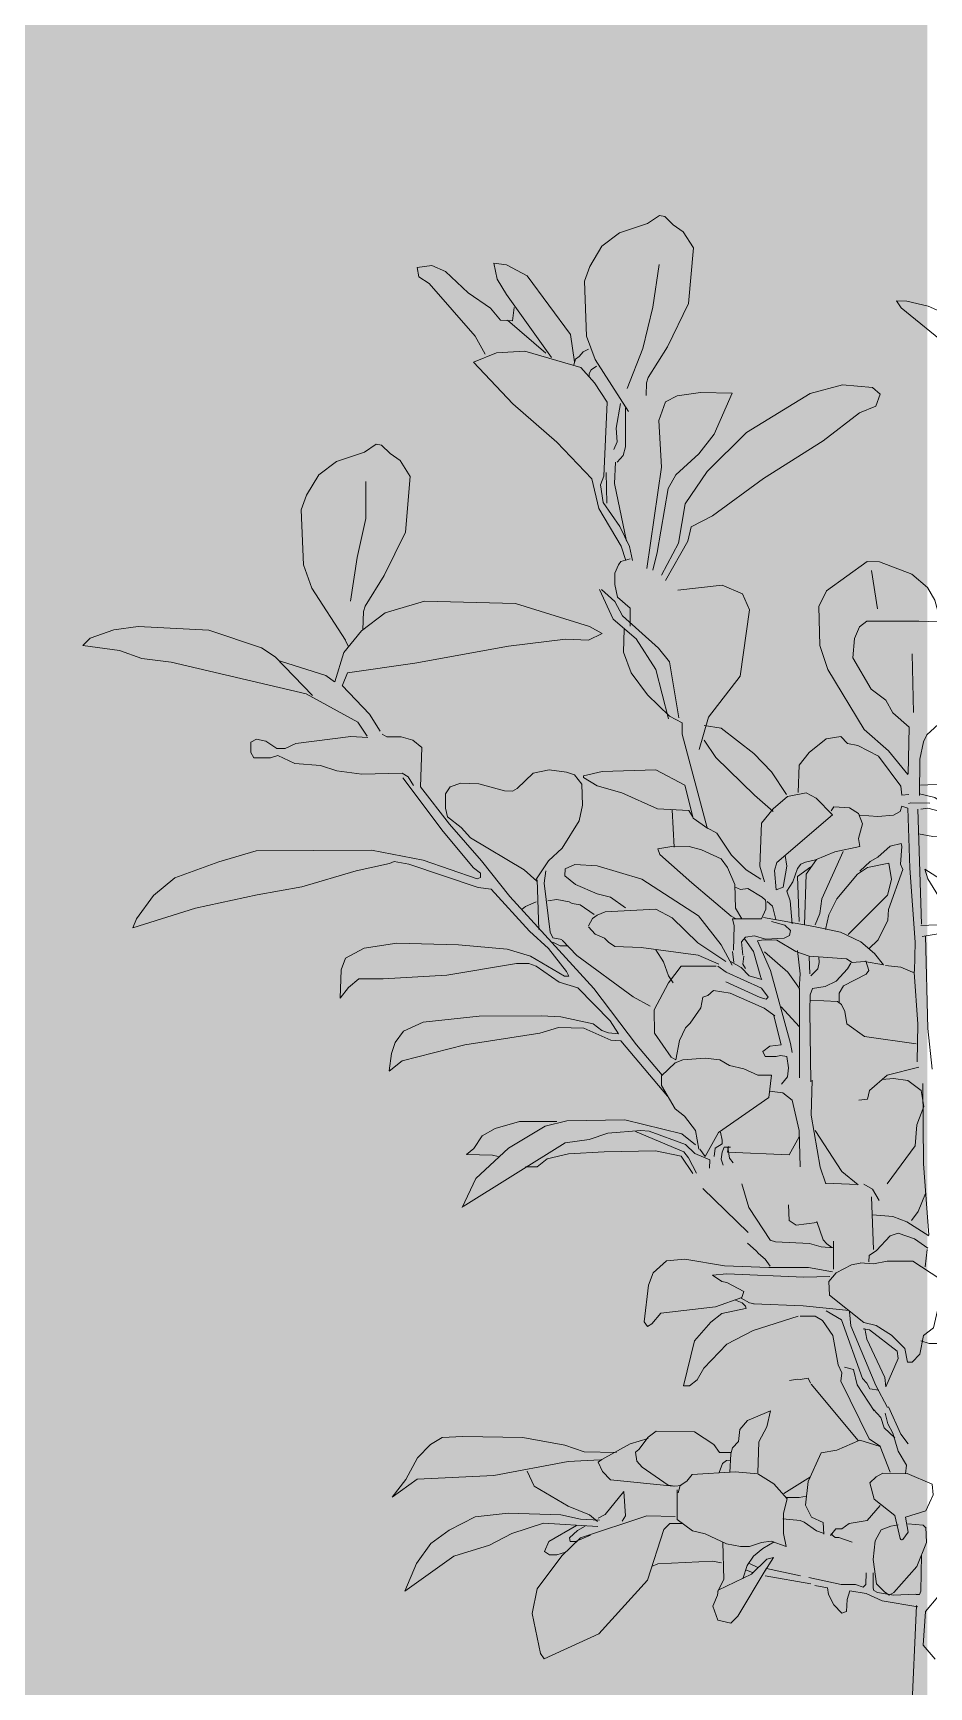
# Model space of a CAD drawing. Header units: millimetres. Extents: x -63086 to 144078, y -129912 to 13382.
# Drawn here: x 21244.3 to 21473.6, y -35414.9 to -34991.6 of the extents above; entities that cross this region are included whole.
import ezdxf

# ---------------------------------------------------------------- set-up
doc = ezdxf.new("R2010")
doc.units = ezdxf.units.MM
doc.layers.get('0').update_dxf_attribs({"lineweight": 0})
doc.layers.add('展開', color=7, linetype='Continuous', lineweight=9)
doc.layers.add('観葉植物', color=92, linetype='Continuous', lineweight=9)

# ---------------------------------------------------------------- blocks, each defined once
blk = doc.blocks.new('ガジュマル2（CAD素材.com）')
at = {"color": 0, "linetype": 'ByBlock', "lineweight": -2}
for points in [[(-94.17, 921.02), (-102.74, 934.35), (-104.92, 940.34), (-105.46, 954.36), (-104.1, 958.17), (-100.97, 963.34), (-96.48, 966.74), (-89.27, 969.19), (-86.27, 971.23), (-84.91, 970.96), (-82.73, 968.78), (-80.15, 967.01), (-77.56, 962.93), (-78.79, 948.64), (-84.23, 937.62), (-89.13, 929.73), (-89.54, 928.37), (-89.67, 925.1)], [(-123.42, 947.69), (-123.85, 944.2), (-126.9, 944.42), (-129.52, 947.47), (-135.18, 951.39), (-141.05, 956.83), (-144.54, 958.36), (-148.24, 957.92), (-147.8, 955.53), (-145.19, 953.78), (-133.43, 940.29), (-130.82, 935.71)], [(-113.84, 934.84), (-125.38, 950.95), (-127.77, 954.87), (-128.64, 959.01), (-125.38, 958.57), (-120.15, 955.74), (-109.05, 940.72), (-107.96, 933.75)], [(-94.48, 926.94), (-90.54, 937.15), (-87.95, 947.76), (-86.32, 958.65)], [(-4.53, 941.24), (-8.61, 944.04), (-17.46, 947.95), (-22.9, 949.23), (-25.54, 949.32), (-24.35, 947.53), (-12.02, 937.49), (-7.34, 935.28), (-6.32, 933.92), (-5.81, 932.73), (-5.38, 930.69), (-4.45, 928.9)], [(-125.16, 944.42), (-115.36, 935.93)], [(-94.84, 882.9), (-96.04, 886.61), (-101.77, 896.2), (-103.55, 903.81), (-112.48, 913.17), (-123.8, 922.96), (-133.82, 933.63), (-127.94, 936.03), (-120.75, 936.46), (-106.38, 932.33), (-102.9, 928.41), (-99.63, 923.4), (-100.5, 904.46), (-101.31, 902.29), (-100.63, 897.74), (-96.41, 891.61), (-93.91, 886.48), (-93.14, 882.9)], [(-108.19, 932.94), (-107.78, 934.43), (-106.83, 935.11), (-105.74, 936.34), (-104.38, 937.02)], [(-104.25, 929.81), (-104.25, 930.76), (-103.7, 931.71), (-102.34, 932.66)], [(-85.75, 879.11), (-81.4, 887.38), (-79.66, 897.39), (-74.02, 905.71), (-63.98, 915.68), (-47.65, 925.61), (-39.38, 927.87), (-31.76, 927.22), (-29.8, 925.48), (-30.89, 922.43), (-35.03, 920.69), (-44.39, 913.51), (-59.63, 903.93), (-72.69, 894.35), (-78.13, 891.52), (-79, 887.81), (-84.67, 877.8)], [(-97.95, 911.33), (-97.08, 913.29), (-97.29, 916.77), (-96.2, 923.09)], [(-89.46, 880.85), (-85.75, 906.76), (-86.41, 918.73), (-84.67, 923.52), (-81.76, 925.02), (-75.74, 925.92), (-67.68, 925.7), (-72.26, 915.25), (-76.17, 910.24), (-82.05, 904.8), (-84.01, 901.31), (-86.84, 884.98), (-87.93, 880.41)], [(-97.08, 908.06), (-95.55, 909.8), (-94.9, 911.98), (-94.9, 922)], [(-166.62, 862.5), (-175.2, 875.83), (-177.37, 881.82), (-177.92, 895.83), (-176.56, 899.64), (-173.43, 904.81), (-168.94, 908.22), (-161.72, 910.67), (-158.73, 912.71), (-157.37, 912.43), (-155.19, 910.26), (-152.61, 908.49), (-150.02, 904.41), (-151.25, 890.12), (-156.69, 879.1), (-161.59, 871.2), (-162, 869.84), (-162.18, 865.13)], [(-94.66, 887.85), (-97.73, 902.62), (-97.51, 908.06)], [(-165.31, 872.5), (-163.64, 883.65), (-161.41, 893.68), (-161.41, 903.16)], [(-99.69, 897.61), (-99.91, 905.45)], [(-93.72, 883.33), (-96.11, 882.68), (-96.77, 881.81), (-97.64, 879.63), (-97.64, 876.8), (-96.98, 873.54), (-93.72, 870.71), (-93.72, 866.13)], [(-22.71, 828.1), (-27.61, 834.22), (-33.87, 839.66), (-43.12, 855.04), (-45.16, 861.16), (-45.43, 871.1), (-43.53, 875.18), (-33.05, 882.66), (-29.92, 882.53), (-21.62, 879.4), (-17.67, 875.99), (-15.77, 872.73), (-14.54, 868.37)], [(-30.46, 870.57), (-31.96, 880.37)], [(-76.08, 834.56), (-73.69, 842.84), (-65.57, 853.3), (-63.21, 870.24), (-64.98, 874.41), (-70.2, 876.58), (-81.53, 875.28)], [(-169.36, 851.83), (-167.03, 859.38), (-162.54, 864.9), (-156.44, 869.48), (-146.42, 872.52), (-123.13, 871.87), (-104.19, 865.99), (-100.92, 864.25), (-104.41, 862.51), (-110.28, 862.73), (-124.87, 860.98), (-148.82, 856.63), (-166.1, 854.19), (-167.36, 850.97)], [(-101.56, 875.5), (-98.07, 867.88), (-92.19, 862.87), (-87.19, 855.03), (-83.92, 842.4)], [(-101.12, 875.5), (-97.64, 872.45), (-95.68, 868.75), (-86.53, 860.47), (-83.7, 856.99), (-81.31, 842.62)], [(-161.03, 837.99), (-163.48, 841.53), (-176.67, 848.74), (-211.24, 856.9), (-218.72, 857.85), (-224.44, 859.9), (-233.83, 861.12), (-231.92, 863.03), (-225.93, 865.2), (-219.67, 866.02), (-201.58, 865.07), (-188.1, 860.58), (-184.57, 858.26), (-175.04, 848.33)], [(-74.04, 814.49), (-80.42, 838.5), (-80.42, 841.33), (-83.69, 843.07), (-89.35, 848.52), (-93.47, 854.12), (-95.49, 859.43), (-95.26, 865.37)], [(-22.57, 828.23), (-22.3, 840.21), (-26.52, 843.88), (-28.29, 847.15), (-32.1, 850), (-36.72, 858.03), (-36.31, 862.93), (-35.09, 865.92), (-33.19, 867.42), (-19.85, 867.42), (-9.92, 867.01), (-6.65, 864.02), (-4.88, 858.85), (-5.02, 853), (-7.06, 848.1), (-17.81, 838.3), (-18.63, 836.53), (-19.58, 832.04), (-19.71, 822.79)], [(-166.66, 862.5), (-165.81, 860.92)], [(-169.46, 851.87), (-171.64, 853.5), (-183.21, 857.17), (-183.34, 857.17)], [(-21.21, 844.03), (-21.61, 859)], [(-157.76, 839.21), (-160.48, 843.57), (-167.42, 850.92)], [(-157.24, 838.43), (-156.02, 837.74), (-152.34, 837.74), (-149.35, 836.93), (-147.03, 835.02), (-147.44, 824.95), (-139.96, 815.43), (-131.79, 806.04), (-124.58, 796.92), (-103.08, 773.38), (-92.1, 758.99), (-85.57, 751.21)], [(-74.78, 840.66), (-70.42, 840.01), (-62.08, 833.49), (-57.59, 828.8), (-53.74, 823.06)], [(-149.21, 825.36), (-150.57, 827.54), (-152.07, 828.49), (-162.41, 828.22), (-168.81, 829.04), (-173.02, 830.4), (-179.56, 830.94), (-183.91, 832.98), (-185.82, 832.44), (-190.03, 832.44), (-190.85, 833.8), (-190.85, 836.38), (-189.35, 837.2), (-187.04, 836.66), (-184.18, 834.75), (-182.01, 834.75), (-179.28, 836.11), (-165.27, 837.88), (-160.91, 837.61)], [(-74.78, 836.96), (-71.84, 832.46), (-61.93, 822.81), (-57.14, 818.67)], [(-50.75, 823.55), (-50.48, 830.49), (-47.93, 833.79), (-43.54, 837.3), (-39.86, 837.84), (-38.09, 836.07), (-35.51, 835.53), (-30.2, 832.81), (-24.49, 825.19), (-24.21, 822.87), (-22.45, 823.01)], [(-151.93, 827.27), (-141.59, 813.52), (-133.84, 804.27), (-132.07, 802.91), (-132.07, 801.82), (-132.88, 801.41), (-146.76, 806.18), (-159.96, 808.76), (-189.49, 808.62), (-199.02, 805.77), (-210.31, 801.69), (-215.75, 797.19), (-220.11, 791.21), (-221.06, 788.89), (-205, 793.93), (-189.22, 797.33), (-177.79, 799.37), (-163.91, 803.45), (-155.34, 805.36), (-154.11, 805.9), (-150.44, 805.22), (-132.61, 799.24), (-129.34, 798.83), (-119.55, 788.08), (-114.65, 783.59), (-110.02, 777.74), (-109.48, 776.51), (-110.57, 776.51), (-119.28, 781.68), (-125.26, 783.45), (-137.65, 784.54), (-153.43, 784.95), (-161.87, 783.72), (-166.63, 781.14), (-167.72, 778.14), (-167.99, 770.93), (-165.81, 773.65), (-163.23, 775.83), (-156.97, 775.83), (-140.64, 776.78), (-122.81, 779.78), (-119.68, 779.78), (-117.78, 779.1), (-111.93, 775.01), (-107.16, 773.52), (-98.86, 765.08)], [(-117.64, 800.87), (-120.91, 803.73), (-134.65, 811.89), (-136.97, 814.61), (-140.5, 817.33), (-141.05, 819.51), (-141.05, 823.18), (-139.82, 824.95), (-137.1, 825.91), (-132.47, 825.77), (-125.94, 824), (-123.9, 823.87), (-122.68, 824.55), (-118.59, 828.49), (-114.51, 829.31), (-110.02, 828.76), (-107.98, 828.08), (-106.08, 825.63), (-105.94, 820.33), (-106.76, 816.25), (-111.11, 809.31), (-114.65, 806.04), (-117.91, 801.14)], [(-73.91, 814.32), (-77.61, 816.93), (-79.78, 825.42), (-87.19, 829.34), (-100.9, 828.9), (-105.69, 827.82), (-105.69, 827.38), (-102.21, 825.2), (-95.9, 823.46), (-86.75, 819.32), (-78.7, 818.89), (-77.82, 817.36)], [(-19.44, 825.37), (-11.82, 825.78), (-9.51, 823.88)], [(-59.35, 800.7), (-60.58, 804.64), (-60.17, 815.67), (-57.18, 819.34), (-53.5, 822.47), (-48.74, 823.42), (-46.16, 822.06), (-41.94, 817.84), (-56.22, 805.6), (-56.77, 803.56), (-56.36, 798.66), (-54.59, 799.34), (-53.64, 804.64), (-54.05, 807.37)], [(-19.71, 823.2), (-15.77, 822.24), (-14.13, 821.16), (-12.5, 818.98), (-11.69, 816.67)], [(-83.01, 819.08), (-82.46, 809.55)], [(-52.28, 789.95), (-52.82, 795.8), (-53.64, 798.25), (-52.14, 800.7), (-50.92, 804.1), (-50.1, 805.19), (-48.88, 805.73), (-46.29, 806.28), (-41.39, 808.32), (-35, 809.68), (-35.27, 811.72), (-34.32, 815.53), (-35.27, 818.12), (-37.58, 819.61), (-41.66, 819.88), (-42.34, 818.8)], [(-34.95, 817.75), (-30.33, 817.35), (-26.38, 817.75), (-24.61, 818.71), (-24.2, 820.07), (-22.71, 819.52), (-22.19, 804.14), (-20.8, 785.23), (-20.94, 777.75)], [(-17.02, 820.82), (-21.95, 820.9), (-22.55, 820.73)], [(-20.12, 819.25), (-19.17, 789.86)], [(-19.31, 819.25), (-17.54, 819.52), (-14, 818.57), (-9.24, 813.26), (-10.6, 812.45), (-16.31, 812.31), (-19.99, 812.99)], [(-74.03, 814.45), (-71.58, 813.09), (-67.77, 807.51), (-64.09, 803.7), (-60.28, 801.39)], [(-65.18, 791.18), (-66.82, 793.91), (-66.95, 800.03), (-68.86, 804.38), (-70.49, 806.56), (-75.52, 808.87), (-78.65, 809.69), (-82.6, 809.83), (-86.64, 809.12), (-86.14, 807.65), (-77.97, 800.44), (-67.9, 791.86), (-66.82, 791.32)], [(-46.43, 789.68), (-45.2, 792.53), (-44.66, 796.34), (-39.22, 808.45)], [(-32.68, 783.55), (-30.23, 785.87), (-27.78, 790.9), (-27.65, 793.62), (-23.97, 803.83), (-24.52, 805.19), (-24.25, 809.68), (-24.38, 810.49), (-27.24, 809.81), (-30.37, 806.96), (-32.28, 805.87), (-35, 803.42)], [(-94.98, 794.05), (-98.79, 796.77), (-102.19, 797.58), (-107.77, 800.03), (-110.5, 802.23), (-110.36, 803.98), (-107.91, 805.07), (-102.19, 804.8), (-90.76, 801.39), (-76.27, 791.97), (-70.49, 784.52), (-67.63, 779.35)], [(-47.52, 804.51), (-50.92, 802.06), (-50.51, 790.49)], [(-49.15, 789.68), (-48.74, 802.6), (-46.02, 806.41)], [(-43.71, 788.45), (-42.89, 792.26), (-40.85, 796.34), (-35.54, 802.6), (-32.96, 804.37), (-27.51, 805.46), (-26.83, 801.24), (-27.92, 797.3), (-37.99, 787.23)], [(-117.51, 801.14), (-117.1, 788.49)], [(-115.33, 803.45), (-115.74, 800.32), (-114.24, 787.81), (-113.56, 786.31), (-111.25, 785.9)], [(-9.37, 798.2), (-18.36, 803.92), (-17.54, 801.47), (-12.78, 793.71), (-3.39, 783.51)], [(-114.82, 795.84), (-112.51, 796.11), (-109.38, 795.57), (-108.56, 795.16), (-106.52, 794.75), (-102.98, 792.3)], [(-67.04, 799.36), (-65.54, 798.68), (-63.64, 798.95), (-59.96, 796.77), (-59.15, 795.96), (-59.01, 795.28), (-59.01, 793.64), (-60.1, 791.19), (-67.58, 791.19), (-67.17, 789.43), (-67.31, 783.17)], [(-121.35, 793.67), (-120.53, 794.35), (-117.81, 795.57)], [(-104.37, 789.42), (-103.42, 791.32), (-102.19, 792.14), (-100.15, 792.96), (-87.22, 793.64), (-83, 791.46), (-76.47, 785.07), (-69.26, 780.3)], [(-59.63, 791.58), (-46.7, 789.27), (-39.9, 787.77), (-34.72, 785.32), (-31.19, 782.33), (-28.87, 779.47), (-33.77, 780.29), (-36.9, 780.01), (-38.4, 780.97), (-47.92, 781.65), (-51.33, 782.87), (-56.22, 785.73), (-59.63, 785.87), (-61.12, 785.59), (-57.86, 777.97), (-52.69, 759.33), (-52.28, 757.02)], [(-58.67, 795.66), (-57.31, 794.44), (-56.5, 791.04)], [(-71.03, 779.62), (-76.34, 781.94), (-90.9, 783.84), (-97.7, 784.11), (-99.33, 785.2), (-100.29, 786.29), (-102.74, 787.24), (-104.37, 789.15)], [(-64.93, 781.92), (-65.21, 785.32), (-64.25, 786.55), (-61.94, 786.82), (-59.08, 786), (-54.32, 786.27), (-52.96, 786.95), (-52.69, 788.18), (-54.18, 789.54), (-57.59, 790.49)], [(-19.31, 789.49), (-8.97, 789.9)], [(-19.04, 786.64), (-8.69, 788.4)], [(-109.59, 784.25), (-111.66, 784.25), (-113.58, 785.2)], [(-88.66, 768.89), (-93.01, 771.2), (-107.44, 781.82), (-111.11, 785.76)], [(-87.22, 783.3), (-85.18, 780.17), (-83.96, 776.63), (-82.73, 774.86)], [(-64.39, 786), (-62.21, 782.87), (-60.31, 776.2), (-60.03, 775.66), (-63.3, 776.61), (-65.34, 778.79), (-68.06, 780.29)], [(-50.92, 783.14), (-50.24, 777.16), (-50.51, 773.21)], [(-18.19, 786.81), (-17.55, 763.15), (-16.45, 752.75)], [(-71.71, 779.08), (-80.69, 779.08), (-83.96, 774.86), (-87.63, 767.92), (-87.5, 761.93), (-83.28, 755.81), (-82.05, 755.13), (-81.1, 760.03), (-79.6, 763.29), (-78.38, 764.52), (-75.66, 768.46), (-75.11, 771.19), (-73.89, 771.59), (-72.39, 772.82), (-68.17, 772.14), (-59.46, 768.33), (-56.74, 766.42)], [(-69.29, 775.12), (-60.44, 771.03), (-58.95, 770.62), (-58.4, 771.17), (-60.17, 773.48), (-69.15, 777.56), (-71.33, 779.06)], [(-67.52, 782.87), (-67.25, 780.01)], [(-64.66, 781.65), (-64.93, 779.61), (-64.25, 778.52)], [(-59.35, 782.74), (-53.37, 777.56), (-50.37, 773.35), (-50.37, 750.49)], [(-47.92, 781.51), (-47.79, 777.16)], [(-47.52, 749.53), (-47.79, 767.63), (-47.65, 771.71), (-47.11, 773.35), (-43.84, 773.89), (-40.98, 775.25), (-38.13, 778.38), (-37.31, 779.88)], [(-47.52, 776.61), (-45.75, 778.38), (-45.34, 780.01), (-45.47, 781.51)], [(-40.25, 769.84), (-40.25, 772.15), (-39.16, 774.05), (-33.31, 777.05), (-32.63, 778), (-33.45, 780.45)], [(-28.41, 779.22), (-24.46, 778.82), (-21.47, 777.59), (-21.06, 777.59), (-20.11, 764.26), (-20.25, 754.6)], [(-47.65, 770.35), (-40.71, 770.08), (-39.62, 769.26), (-38.81, 767.5), (-38.26, 764.37), (-33.77, 761.1), (-20.57, 759.19)], [(-155.39, 752.32), (-154.8, 756.74), (-153.86, 759.55), (-151.74, 762.44), (-146.72, 764.73), (-132.43, 766.26), (-116.53, 766.35), (-111.51, 766.09), (-103.26, 764.31), (-100.96, 762.61), (-99.26, 762.01), (-96.77, 761.77), (-98.89, 765.09)], [(-57.04, 766.68), (-55.14, 758.92), (-57.99, 758.65), (-59.76, 757.29), (-59.22, 755.93), (-56.36, 755.93), (-55.27, 756.2), (-53.64, 755.93), (-53.23, 753.07), (-53.5, 750.76), (-55, 748.85)], [(-50.51, 763.69), (-55.14, 768.72)], [(-155.39, 752.23), (-152.08, 754.87), (-136.09, 758.95), (-116.87, 761.93), (-112.11, 763.37), (-105.64, 763.2), (-98.67, 760.14), (-96.12, 759.97), (-84.21, 745.85)], [(-76.2, 732.26), (-77.02, 737.02), (-79.88, 740.7), (-82.19, 742.6), (-85.73, 748.59), (-85.73, 751.04), (-82.19, 754.31), (-80.29, 755.12), (-74.57, 755.53), (-70.76, 755.12), (-68.31, 753.63), (-64.64, 752.81), (-61.1, 751.18), (-57.56, 751.18), (-58.24, 745.46), (-71.17, 736.48), (-74.57, 730.36), (-75.93, 732.26)], [(-47.19, 749.95), (-47.46, 740.97), (-45.15, 727.64), (-43.65, 723.42)], [(-35.21, 744.8), (-33.04, 745.07), (-32.49, 747.25), (-28, 751.19), (-19.84, 753.23)], [(-29.23, 750.09), (-26.37, 750.36), (-22.7, 749.82), (-19.3, 747.23), (-18.62, 743.15), (-20.38, 738.52), (-20.79, 733.08), (-28.01, 723.42)], [(-58.1, 747.1), (-54.7, 746.69), (-52.25, 744.78), (-50.48, 737.03), (-50.21, 727.77)], [(-18.81, 749.08), (-18.68, 728.53), (-17.32, 710.3)], [(-136.76, 717.29), (-133.22, 724.78), (-124.92, 732.53), (-115.53, 738.11), (-109.95, 739.47), (-95.12, 739.75), (-80.56, 736.21), (-77.02, 733.35)], [(-73.35, 729.54), (-77.16, 731.17), (-79.61, 733.49), (-88.86, 736.89), (-91.04, 737.02), (-99.47, 736.34), (-104.24, 734.71), (-110.36, 733.89), (-136.49, 717.57)], [(-127.51, 730.36), (-129, 730.76), (-135.67, 730.9), (-133.76, 732.4), (-131.59, 735.66), (-128.32, 737.57), (-122.06, 739.34), (-112.54, 739.34)], [(-92.4, 736.75), (-80.02, 731.58), (-78.79, 730.08), (-76.75, 726.14)], [(-72.26, 730.36), (-71.98, 732.54), (-70.22, 733.62), (-70.22, 734.58), (-70.62, 736.62)], [(-46.38, 737.03), (-39.57, 726.55), (-35.35, 723.15)], [(-69.94, 728.18), (-70.49, 729.68), (-70.22, 731.45), (-69.67, 732.81), (-68.04, 732.81)], [(-50.48, 735.39), (-53.07, 730.77), (-68.85, 731.45), (-68.58, 732.94)], [(-68.72, 732.67), (-68.31, 729.95), (-67.36, 728.73)], [(-77.7, 726), (-80.7, 730.49), (-87.23, 731.85), (-100.43, 731.58), (-109.54, 731.04), (-114.99, 729.81), (-117.57, 727.77), (-120.57, 727.77)], [(-73.35, 729.54), (-73.48, 727.37)], [(-75.11, 722.19), (-63.55, 710.9)], [(-65.18, 723.42), (-63.41, 717.3), (-57.83, 708.86)], [(-43.73, 723.57), (-35.56, 723.23)], [(-33.98, 723.3), (-31.69, 722.03), (-29.98, 719.14)], [(-32.01, 720.03), (-31.5, 706.59)], [(-21.74, 714.03), (-20.03, 716.33), (-18.16, 720.92)], [(-45.97, 713.49), (-51.27, 712.81), (-53.04, 714.03), (-53.18, 717.98)], [(-17.29, 710.08), (-22.91, 713.65), (-26.56, 715.01), (-31.75, 715.44)], [(-45.94, 713.73), (-44.32, 709.05), (-43.39, 708.03), (-42.11, 707.09)], [(-63.71, 708.24), (-61.48, 706.27), (-60.89, 705.53), (-59.19, 704.09), (-57.92, 702.29)], [(-57.92, 708.93), (-56.53, 708.56), (-47.87, 708.13), (-44.84, 707.23), (-41.7, 707.02)], [(-41.7, 708.72), (-41.7, 701.58)], [(-32.69, 703.45), (-32.6, 705.06), (-30.73, 706.34), (-27.16, 710.08), (-25.12, 710.76), (-20.95, 709.31), (-17.55, 706.93)], [(-41.96, 700.86), (-48.08, 701.95), (-58.29, 701.95), (-69.58, 702.36), (-79.79, 704.13), (-84.41, 703.72), (-87.82, 700.59), (-89.04, 697.46), (-90.13, 688.07), (-89.31, 686.85), (-88.22, 687.53), (-85.91, 690.25), (-71.89, 691.88), (-65.17, 694.33), (-64.68, 695.83), (-69.04, 698.14), (-70.26, 698.41), (-72.71, 700.04), (-69.04, 700.32), (-49.31, 699.5), (-42.64, 699.64)], [(-34.88, 703.04), (-37.06, 702.63), (-41.01, 700.59), (-42.91, 698.41), (-42.77, 694.87), (-33.93, 687.93), (-30.8, 687.12), (-26.85, 684.67), (-23.45, 681.27), (-22.77, 677.73), (-21.55, 677.73), (-19.64, 679.77), (-18.69, 684.53), (-16.1, 686.57), (-14.06, 695.42), (-14.47, 699.09), (-21.41, 703.58), (-27.94, 703.58), (-31.48, 702.9), (-34.88, 703.17)], [(-17.73, 706.62), (-18.27, 702.13)], [(-64.21, 691.48), (-70.3, 690.17), (-73.13, 688), (-77.27, 683.21), (-80.1, 671.67), (-78.58, 671.67), (-76.62, 673.19), (-74.88, 676.24), (-69, 682.34), (-62.25, 685.82), (-50.71, 689.52)], [(-64.08, 691.48), (-64.19, 692.07), (-65.09, 692.97), (-66.79, 693.61)], [(-62.01, 692.71), (-63.18, 692.97), (-65.36, 694.09)], [(-62.19, 692.69), (-49.43, 692.18), (-37.69, 690.99)], [(-43.62, 690.89), (-39.63, 688.59), (-34.27, 673.54), (-33.16, 672.35), (-32.4, 670.9), (-30.1, 670.56)], [(-27.91, 666.16), (-30.89, 671.77), (-37.27, 687.08), (-37.61, 690.65)], [(-29.7, 656.2), (-32.59, 658.16), (-39.82, 672.87), (-39.56, 675), (-40.5, 677.04), (-41.86, 684.53), (-44.5, 688.44), (-46.37, 689.54), (-50.2, 689.54)], [(-34.12, 686.31), (-32.51, 686.06), (-25.45, 680.53), (-25.19, 678.66), (-28.34, 671.43), (-28.59, 673.81), (-33.19, 683.59), (-33.7, 686.4)], [(-19.36, 683.21), (-17.18, 682.55), (-14.13, 682.55), (-8.25, 685.38), (-6.29, 687.56), (-3.68, 687.56), (-0.42, 684.08), (3.29, 678.63)], [(-53, 673.04), (-50.96, 673.38), (-50.2, 673.3), (-48.15, 673.64), (-47.56, 672.36)], [(-31.32, 665.3), (-35.65, 671.94), (-36.59, 675.85), (-38.88, 676.45)], [(-47.44, 672.1), (-35.37, 657.67)], [(-61.08, 649.44), (-60.82, 657.36), (-58.74, 661.24), (-57.79, 665.33), (-63.74, 662.83), (-65.65, 660.54), (-66.03, 657.46), (-67.57, 655.81), (-67.94, 654.33), (-68.26, 649.54)], [(-26.02, 658.42), (-28.73, 660.91), (-29.63, 663.57), (-31.49, 665.64)], [(-23.25, 649.2), (-22.99, 651.41), (-25.12, 654.99), (-26.48, 659.58), (-27.84, 661.96), (-28.52, 664.68)], [(-27.61, 666.34), (-24.47, 659.32), (-22.56, 656.82)], [(-101.46, 652.72), (-109.63, 652.31), (-128.68, 648.77), (-148.27, 647.82), (-154.67, 643.19), (-151.13, 647.68), (-148.14, 653.26), (-144.87, 656.66), (-141.88, 658.43), (-136.57, 658.7), (-121.2, 658.43), (-110.45, 656.53), (-105.55, 654.76), (-97.25, 654.62)], [(-82.64, 646.02), (-98.79, 647.67), (-100.81, 649.74), (-101.93, 652.13), (-101.03, 652.88), (-93.74, 656.81), (-89.12, 658.25)], [(-67.94, 654.65), (-70.92, 654.61), (-72.36, 656.65), (-77.29, 659.88), (-87.08, 660.13), (-89.12, 658.52), (-91.5, 655.37), (-92.35, 654.69), (-92.01, 652.4), (-90.65, 650.86), (-84.01, 646.27), (-82.31, 646.02), (-80.7, 646.19)], [(-44.22, 633.7), (-44.35, 636.7), (-47.35, 638.06), (-48.84, 641.19), (-48.16, 647.17), (-44.9, 654.52), (-40.82, 655.2), (-34.97, 657.79), (-29.79, 656.16), (-27.21, 649.62)], [(-68.06, 652.63), (-69.13, 652.57), (-70.15, 651.8), (-71, 649.5)], [(-102.15, 636.93), (-104.19, 638.7), (-109.63, 640.88), (-118.34, 646.05), (-120.11, 649.86)], [(-81.73, 645.1), (-81.73, 637.48), (-77.79, 634.62), (-74.52, 633.8), (-69.08, 631.22), (-65.54, 630.54), (-63.23, 630.54), (-60.1, 631.62), (-57.65, 631.9), (-53.84, 630.54), (-54.52, 633.94), (-54.52, 639.11), (-53.57, 642.78), (-56.97, 646.59), (-61.05, 649.18), (-66.9, 649.72), (-77.92, 649.04), (-79.28, 647.27), (-80.92, 646.18), (-81.46, 644.28)], [(-54.43, 644.16), (-47.62, 648.41)], [(-24.62, 632.61), (-25.98, 638.47), (-31.29, 642.68), (-32.38, 646.9), (-30.75, 648.4), (-29.11, 649.35), (-22.85, 649.22), (-16.46, 646.49), (-16.19, 643.77), (-18.09, 639.69), (-23.26, 638.06), (-22.58, 634.25), (-23.94, 632.34)], [(-101.9, 637.84), (-100.13, 638.79), (-95.36, 644.64), (-94.96, 638.38), (-95.77, 637.02)], [(-53.77, 643.13), (-50.45, 643.09), (-48.59, 643.43)], [(-102.01, 635.71), (-115.89, 636.52), (-124.05, 633.94), (-129.77, 630.94), (-138.89, 628.09), (-151.4, 619.11), (-148.41, 626.18), (-144.74, 631.35), (-140.11, 634.75), (-133.44, 638.16), (-125.01, 639.11), (-111.53, 638.7), (-106.5, 637.61), (-101.6, 637.34)], [(-29.79, 641.05), (-33.06, 637.24), (-37.69, 636.42), (-39.59, 635.06), (-41.09, 635.06), (-42.45, 633.43)], [(-80.52, 636.47), (-83.57, 636.47), (-85.09, 634.94), (-89.35, 621.96), (-101.74, 608.22), (-115.79, 601.85), (-116.66, 603.16), (-118.84, 613.39), (-117.54, 619.7), (-111.22, 628.2), (-106.43, 632.77), (-89.45, 638.43), (-82.26, 638.21)], [(-107.47, 635.93), (-114.55, 631.85), (-115.64, 629.27), (-114.41, 628.45), (-112.51, 628.45), (-110.33, 629.13)], [(-105.3, 635.8), (-107.2, 634.71), (-109.24, 632.8), (-109.11, 631.85), (-107.75, 631.85), (-103.94, 633.48)], [(-44.32, 633.96), (-46.07, 634.59), (-49.21, 636.77), (-50.27, 637.25), (-54.63, 637.68)], [(-18.08, 635.54), (-17.94, 631.6), (-20.39, 625.47), (-26.24, 618.81), (-27.47, 618.13), (-28.69, 618.94), (-30.73, 620.98), (-31.55, 627.24), (-31, 632), (-29.51, 634.86), (-27.06, 635.81), (-25.16, 636.09)], [(-22.66, 636.41), (-18.72, 635.99), (-18.14, 635.46)], [(-71.32, 619.11), (-69.79, 622.12), (-70.06, 631.64)], [(-56.93, 631.8), (-59.8, 630.1), (-62.14, 628.08), (-63.84, 625.74), (-64.95, 622.34)], [(-42.35, 633.85), (-41.29, 632.89), (-40.38, 632.84), (-36.93, 631.72)], [(-23.93, 632.33), (-24.17, 632.25), (-24.3, 632.3), (-24.46, 632.4), (-24.62, 632.63)], [(-70.33, 626.41), (-72.64, 626.82), (-86.66, 626.14), (-88.29, 625.46)], [(-58.91, 624.86), (-66.22, 612.78), (-67.97, 610.98), (-71.33, 611.68), (-72.59, 615.34), (-71.42, 618.1), (-71.2, 619.41), (-62.69, 623.5), (-58.78, 627.32), (-57.08, 627.75), (-59.29, 624.26)], [(-19.16, 628.37), (-19.33, 619.18), (-19.67, 618.33), (-20.52, 618.33)], [(-62.25, 623.87), (-64.11, 624.62)], [(-61.03, 625.2), (-63.37, 626.27)], [(-47.51, 621.03), (-59.16, 623.07)], [(-50.15, 623.07), (-58.85, 624.91)], [(-33.32, 623.84), (-33.45, 620.85), (-34.13, 620.17), (-36.04, 620.85), (-39.71, 620.85), (-48.01, 622.62)], [(-20.66, 618.4), (-26.38, 618.13), (-30.46, 618.81), (-31.41, 619.35), (-31.55, 619.89), (-31.55, 623.84)], [(-15.68, 601.75), (-18.74, 605.32), (-18.14, 613.91), (-15, 617.65), (-10.23, 621.22), (-2.41, 625.22)], [(-46.52, 620.57), (-43.25, 620.03), (-42.98, 618.26), (-41.62, 615.68), (-39.58, 613.5), (-38.35, 613.91), (-38.22, 617.04), (-37.54, 619.21), (-33.32, 618.53), (-29.24, 616.63), (-20.12, 615.13)], [(-20.45, 615.5), (-21.75, 586.97)]]:
    blk.add_lwpolyline(points, dxfattribs=at)

msp = doc.modelspace()

# ---------------------------------------------------------------- hatches: boundary and pattern name
at = {"layer": '展開', "ltscale": 10, "true_color": 0xfffefa}
h = msp.add_hatch(color=7, dxfattribs=at)
h.dxf.hatch_style = 1
edge = h.paths.add_edge_path()
edge.add_ellipse((17772.9138, -34246.9422), major_axis=(-96.2362, 0), ratio=0.06246404, start_angle=180, end_angle=182.505942, ccw=False)
edge.add_ellipse((17772.9138, -34246.9422), major_axis=(-96.2362, 0), ratio=0.06246404, start_angle=0, end_angle=180, ccw=False)
edge.add_ellipse((17772.9138, -34246.9422), major_axis=(-96.2362, 0), ratio=0.06246404, start_angle=182.505942, end_angle=357.494058)
edge.add_line((17676.7696, -34246.6794), (17717.505, -34130.3434))
edge.add_line((17717.505, -34130.3434), (17763.6639, -34130.3434))
edge.add_line((17763.6639, -34130.3434), (17763.6639, -33663.5322))
edge.add_line((17763.6639, -33663.5322), (17066.1771, -33663.5322))
edge.add_line((17066.1771, -33663.5322), (17066.1771, -34130.3434))
edge.add_line((17066.1771, -34130.3434), (17115.8356, -34130.3434))
edge.add_line((17115.8356, -34130.3434), (17156.571, -34246.6794))
edge.add_ellipse((17060.4269, -34246.9422), major_axis=(-96.2362, 0), ratio=0.06246404, start_angle=180, end_angle=182.505942, ccw=False)
edge.add_ellipse((17060.4269, -34246.9422), major_axis=(-96.2362, 0), ratio=0.06246404, start_angle=0, end_angle=180, ccw=False)
edge.add_ellipse((17060.4269, -34246.9422), major_axis=(-96.2362, 0), ratio=0.06246404, start_angle=182.505942, end_angle=357.494058)
edge.add_line((16964.2827, -34246.6794), (17005.0181, -34130.3434))
edge.add_line((17005.0181, -34130.3434), (17051.1771, -34130.3434))
edge.add_line((17051.1771, -34130.3434), (17051.1771, -33663.5322))
edge.add_line((17051.1771, -33663.5322), (15733.1855, -33663.5322))
edge.add_line((15733.1855, -33663.5322), (15733.1855, -36013.5322))
edge.add_line((15733.1855, -36013.5322), (15852.2027, -36013.5322))
edge.add_line((15852.2027, -36013.5322), (15852.2027, -34192.5322))
edge.add_line((15852.2027, -34192.5322), (16502.2027, -34192.5322))
edge.add_line((16502.2027, -34192.5322), (16502.2027, -36013.5322))
edge.add_line((16502.2027, -36013.5322), (16635.1855, -36013.5322))
edge.add_line((16635.1855, -36013.5322), (16635.1855, -35183.5322))
edge.add_line((16635.1855, -35183.5322), (16625.1855, -35183.5322))
edge.add_line((16625.1855, -35183.5322), (16625.1855, -35163.5322))
edge.add_line((16625.1855, -35163.5322), (19197.8689, -35163.5322))
edge.add_line((19197.8689, -35163.5322), (19197.8689, -34233.5322))
edge.add_line((19197.8689, -34233.5322), (18297.8689, -34233.5322))
edge.add_line((18297.8689, -34233.5322), (18297.8689, -34213.5322))
edge.add_line((18297.8689, -34213.5322), (18747.8689, -34213.5322))
edge.add_line((18747.8689, -34213.5322), (18747.8689, -33663.5322))
edge.add_line((18747.8689, -33663.5322), (17778.6639, -33663.5322))
edge.add_line((17778.6639, -33663.5322), (17778.6639, -34130.3434))
edge.add_line((17778.6639, -34130.3434), (17828.3225, -34130.3434))
edge.add_line((17828.3225, -34130.3434), (17869.0579, -34246.6794))
h.paths.add_polyline_path([(21473.1855, -33663.5322), (19372.8689, -33663.5322), (19373.4476, -35953.2463), (19523.7642, -35953.2463), (19523.1855, -35563.5322), (21323.1855, -35563.5322), (21323.1855, -35953.2463), (21473.1855, -35953.2463)])
edge = h.paths.add_edge_path(flags=16)
edge.add_arc((20989.1872, -34591.6931), 3, 0, 90, ccw=False)
edge.add_line((20992.1872, -34591.6931), (20992.1872, -35258.6931))
edge.add_arc((20989.1872, -35258.6931), 3, -90, 0, ccw=False)
edge.add_line((20989.1872, -35261.6931), (20848.6872, -35261.6931))
edge.add_line((20848.6872, -35261.6931), (20848.6872, -35289.6931))
edge.add_line((20848.6872, -35289.6931), (20828.6872, -35289.6931))
edge.add_line((20828.6872, -35289.6931), (20828.6872, -35261.6931))
edge.add_line((20828.6872, -35261.6931), (20549.1872, -35261.6931))
edge.add_line((20549.1872, -35261.6931), (20549.1872, -35271.6931))
edge.add_line((20549.1872, -35271.6931), (20297.1872, -35271.6931))
edge.add_line((20297.1872, -35271.6931), (20297.1872, -35261.6931))
edge.add_line((20297.1872, -35261.6931), (20017.6872, -35261.6931))
edge.add_line((20017.6872, -35261.6931), (20017.6872, -35289.6931))
edge.add_line((20017.6872, -35289.6931), (19997.6872, -35289.6931))
edge.add_line((19997.6872, -35289.6931), (19997.6872, -35261.6931))
edge.add_line((19997.6872, -35261.6931), (19857.1872, -35261.6931))
edge.add_arc((19857.1872, -35258.6931), 3, 180, 270, ccw=False)
edge.add_line((19854.1872, -35258.6931), (19854.1872, -34591.6931))
edge.add_arc((19857.1872, -34591.6931), 3, 90, 180, ccw=False)
edge.add_line((19857.1872, -34588.6931), (20989.1872, -34588.6931))
h.paths.add_polyline_path([(20976.6872, -34603.6931), (20976.6872, -35226.6931), (19869.6872, -35226.6931), (19869.6872, -34603.6931)], flags=0)

# ---------------------------------------------------------------- block references
at = {"layer": '観葉植物', "ltscale": 10}
msp.add_blockref('ガジュマル2（CAD素材.com）', (21490.846, -36009.4954), dxfattribs=at)

doc.saveas('drawing.dxf')
